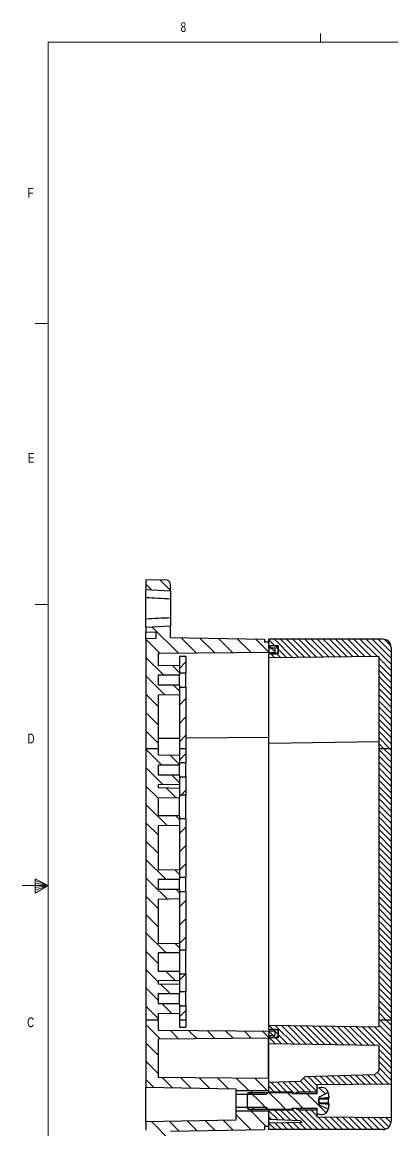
# Model space of a CAD drawing. Header units: inches. Extents: x 0.3 to 21.8, y 0.2 to 16.9.
# Drawn here: x 0.27 to 3.84, y 6.18 to 16.85 of the extents above; entities that cross this region are included whole.
import ezdxf

# ---------------------------------------------------------------- set-up
doc = ezdxf.new("R2010")
doc.units = ezdxf.units.IN
doc.header["$MEASUREMENT"] = 0
doc.styles.add('SLDTEXTSTYLE1', font='TXT', dxfattribs={"width": 0.75})

msp = doc.modelspace()

# ---------------------------------------------------------------- hatches: boundary and pattern name
at = {"linetype": 'Continuous', "lineweight": 0}
h = msp.add_hatch(dxfattribs=at)
h.set_pattern_fill('ANSI31', angle=90, style=0)
edge = h.paths.add_edge_path(flags=0)
edge.add_line((1.466, 11.3848), (1.7023, 11.3725))
edge.add_line((1.7023, 11.3725), (1.7023, 11.4379))
edge.add_arc((1.6629, 11.4379), 0.0394, 0, 89)
edge.add_line((1.6636, 11.4773), (1.466, 11.4807))
edge.add_line((1.466, 11.4807), (1.466, 11.3848))
h = msp.add_hatch(dxfattribs=at)
h.set_pattern_fill('ANSI31', angle=90, style=0)
edge = h.paths.add_edge_path(flags=0)
edge.add_line((1.5645, 10.9202), (1.466, 10.915))
edge.add_line((1.466, 10.915), (1.466, 10.5152))
edge.add_line((1.466, 10.5152), (1.5841, 10.5152))
edge.add_line((1.5841, 10.5152), (1.5841, 10.5644))
edge.add_line((1.5841, 10.5644), (1.7889, 10.5644))
edge.add_line((1.7889, 10.5644), (1.7889, 10.653))
edge.add_line((1.7889, 10.653), (1.5841, 10.6566))
edge.add_line((1.5841, 10.6566), (1.5841, 10.7651))
edge.add_arc((1.5941, 10.7651), 0.01, 90.5, 180, ccw=False)
edge.add_line((1.5941, 10.7751), (2.7062, 10.7848))
edge.add_line((2.7062, 10.7848), (2.7062, 10.8231))
edge.add_line((2.7062, 10.8231), (2.6471, 10.8236))
edge.add_line((2.6471, 10.8236), (2.6471, 10.8799))
edge.add_line((2.6471, 10.8799), (2.6078, 10.8799))
edge.add_line((2.6078, 10.8799), (2.6078, 10.9089))
edge.add_line((2.6078, 10.9089), (1.7023, 10.9247))
edge.add_line((1.7023, 10.9247), (1.7023, 11.0378))
edge.add_line((1.7023, 11.0378), (1.466, 11.0254))
edge.add_line((1.466, 11.0254), (1.466, 10.9814))
edge.add_line((1.466, 10.9814), (1.5645, 10.9763))
edge.add_line((1.5645, 10.9763), (1.5645, 10.9202))
h = msp.add_hatch(dxfattribs=at)
h.set_pattern_fill('ANSI31', scale=0.333333, angle=90, style=0)
edge = h.paths.add_edge_path(flags=0)
edge.add_line((2.6491, 10.7278), (3.7082, 10.7417))
edge.add_line((3.7082, 10.7417), (3.7082, 10.5152))
edge.add_line((3.7082, 10.5152), (3.8282, 10.5152))
edge.add_line((3.8282, 10.5152), (3.8282, 10.8302))
edge.add_arc((3.7495, 10.8302), 0.0787, 0, 90)
edge.add_line((3.7495, 10.9089), (2.6471, 10.9089))
edge.add_line((2.6471, 10.9089), (2.6471, 10.8539))
edge.add_line((2.6471, 10.8539), (2.6491, 10.8539))
edge.add_line((2.6491, 10.8539), (2.6491, 10.8459))
edge.add_line((2.6491, 10.8459), (2.7411, 10.8459))
edge.add_line((2.7411, 10.8459), (2.7411, 10.7672))
edge.add_line((2.7411, 10.7672), (2.6491, 10.7672))
edge.add_line((2.6491, 10.7672), (2.6491, 10.7278))
h = msp.add_hatch(dxfattribs=at)
h.set_pattern_fill('ANSI31', scale=0.333333, angle=90, style=0)
edge = h.paths.add_edge_path(flags=0)
edge.add_spline(control_points=[(2.6491, 10.8066), (2.6491, 10.7721), (2.6583, 10.7673), (2.732, 10.767), (2.7411, 10.7755), (2.7411, 10.8066)], knot_values=[0, 0, 0, 0, 0.45, 0.55, 1, 1, 1, 1], weights=[1, 1, 1, 1, 1, 1], degree=3, periodic=0)
edge.add_spline(control_points=[(2.7411, 10.8066), (2.7411, 10.8376), (2.732, 10.8462), (2.6583, 10.8458), (2.6491, 10.841), (2.6491, 10.8066)], knot_values=[0, 0, 0, 0, 0.45, 0.55, 1, 1, 1, 1], weights=[1, 1, 1, 1, 1, 1], degree=3, periodic=0)
h = msp.add_hatch(dxfattribs=at)
h.set_pattern_fill('ANSI31', style=0)
h.paths.add_polyline_path([(1.8514, 10.5827), (1.8514, 10.7417), (1.7889, 10.7417), (1.7889, 10.5827)], flags=0)
h = msp.add_hatch(dxfattribs=at)
h.set_pattern_fill('ANSI31', angle=90, style=0)
h.paths.add_polyline_path([(1.5841, 10.5152), (1.466, 10.5152), (1.466, 9.8537), (1.5841, 9.8537), (1.5841, 10.3739), (1.7889, 10.3774), (1.7889, 10.466), (1.5841, 10.466)], flags=0)
h = msp.add_hatch(dxfattribs=at)
h.set_pattern_fill('ANSI31', scale=0.333333, angle=90, style=0)
h.paths.add_polyline_path([(3.8282, 9.8537), (3.8282, 10.5152), (3.7082, 10.5152), (3.7082, 9.8537)], flags=0)
h = msp.add_hatch(dxfattribs=at)
h.set_pattern_fill('ANSI31', style=0)
h.paths.add_polyline_path([(1.8514, 9.8537), (1.8514, 10.4477), (1.7889, 10.4477), (1.7889, 9.8537)], flags=0)
h = msp.add_hatch(dxfattribs=at)
h.set_pattern_fill('ANSI31', angle=90, style=0)
h.paths.add_polyline_path([(1.5841, 9.8537), (1.466, 9.8537), (1.466, 8.5467), (1.5841, 8.5467), (1.5841, 8.5959), (1.7889, 8.5959), (1.7889, 8.6845), (1.5841, 8.6881), (1.5841, 9.114), (1.7889, 9.1176), (1.7889, 9.2062), (1.5841, 9.208), (1.5841, 9.3816), (1.7889, 9.3833), (1.7889, 9.4719), (1.5841, 9.4755), (1.5841, 9.5077), (1.7889, 9.5113), (1.7889, 9.5999), (1.5841, 9.5999), (1.5841, 9.6983), (1.7889, 9.6983), (1.7889, 9.7869), (1.5841, 9.7905)], flags=0)
h = msp.add_hatch(dxfattribs=at)
h.set_pattern_fill('ANSI31', style=0)
h.paths.add_polyline_path([(1.8514, 9.7166), (1.8514, 9.8537), (1.7889, 9.8537), (1.7889, 9.7166)], flags=0)
h = msp.add_hatch(dxfattribs=at)
h.set_pattern_fill('ANSI31', scale=0.333333, angle=90, style=0)
h.paths.add_polyline_path([(3.8282, 8.5467), (3.8282, 9.8537), (3.7082, 9.8537), (3.7082, 8.5467)], flags=0)
h = msp.add_hatch(dxfattribs=at)
h.set_pattern_fill('ANSI31', style=0)
h.paths.add_polyline_path([(1.7889, 9.4073), (1.8514, 9.4073), (1.8514, 9.5816), (1.7889, 9.5816)], flags=0)
h = msp.add_hatch(dxfattribs=at)
h.set_pattern_fill('ANSI31', style=0)
h.paths.add_polyline_path([(1.7889, 8.6142), (1.8514, 8.6142), (1.8514, 9.1823), (1.7889, 9.1823)], flags=0)
h = msp.add_hatch(dxfattribs=at)
h.set_pattern_fill('ANSI31', angle=90, style=0)
h.paths.add_polyline_path([(1.5841, 8.5467), (1.466, 8.5467), (1.466, 7.2381), (1.5841, 7.2381), (1.5841, 7.303), (1.7889, 7.3066), (1.7889, 7.3952), (1.5841, 7.3952), (1.5841, 7.4936), (1.7889, 7.4936), (1.7889, 7.5822), (1.5841, 7.5857), (1.5841, 7.618), (1.7889, 7.6215), (1.7889, 7.7101), (1.5841, 7.7119), (1.5841, 7.8855), (1.7889, 7.8873), (1.7889, 7.9759), (1.5841, 7.9794), (1.5841, 8.4054), (1.7889, 8.4089), (1.7889, 8.4975), (1.5841, 8.4975)], flags=0)
h = msp.add_hatch(dxfattribs=at)
h.set_pattern_fill('ANSI31', scale=0.333333, angle=90, style=0)
h.paths.add_polyline_path([(3.8282, 7.2381), (3.8282, 8.5467), (3.7082, 8.5467), (3.7082, 7.2381)], flags=0)
h = msp.add_hatch(dxfattribs=at)
h.set_pattern_fill('ANSI31', style=0)
h.paths.add_polyline_path([(1.8514, 8.4792), (1.7889, 8.4792), (1.7889, 7.9112), (1.8514, 7.9112)], flags=0)
h = msp.add_hatch(dxfattribs=at)
h.set_pattern_fill('ANSI31', style=0)
h.paths.add_polyline_path([(1.7889, 7.5119), (1.8514, 7.5119), (1.8514, 7.6862), (1.7889, 7.6862)], flags=0)
h = msp.add_hatch(dxfattribs=at)
h.set_pattern_fill('ANSI31', style=0)
h.paths.add_polyline_path([(1.8514, 7.2381), (1.8514, 7.3769), (1.7889, 7.3769), (1.7889, 7.2381)], flags=0)
h = msp.add_hatch(dxfattribs=at)
h.set_pattern_fill('ANSI31', angle=90, style=0)
edge = h.paths.add_edge_path(flags=0)
edge.add_line((1.5841, 7.2381), (1.466, 7.2381))
edge.add_line((1.466, 7.2381), (1.466, 6.5915))
edge.add_line((1.466, 6.5915), (2.3321, 6.5764))
edge.add_line((2.3321, 6.5764), (2.3321, 6.5601))
edge.add_line((2.3321, 6.5601), (2.6471, 6.5601))
edge.add_line((2.6471, 6.5601), (2.6471, 6.6767))
edge.add_line((2.6471, 6.6767), (1.5841, 6.6859))
edge.add_line((1.5841, 6.6859), (1.5841, 7.0581))
edge.add_line((1.5841, 7.0581), (2.6471, 7.0674))
edge.add_line((2.6471, 7.0674), (2.6471, 7.0897))
edge.add_line((2.6471, 7.0897), (2.7062, 7.0902))
edge.add_line((2.7062, 7.0902), (2.7062, 7.1285))
edge.add_line((2.7062, 7.1285), (1.5941, 7.1383))
edge.add_arc((1.5941, 7.1483), 0.01, 180, 269.5, ccw=False)
edge.add_line((1.5841, 7.1483), (1.5841, 7.2381))
h = msp.add_hatch(dxfattribs=at)
h.set_pattern_fill('ANSI31', style=0)
h.paths.add_polyline_path([(1.8514, 7.1717), (1.8514, 7.2381), (1.7889, 7.2381), (1.7889, 7.1717)], flags=0)
h = msp.add_hatch(dxfattribs=at)
h.set_pattern_fill('ANSI31', scale=0.333333, angle=90, style=0)
h.paths.add_polyline_path([(3.8282, 7.2381), (3.7082, 7.2381), (3.7082, 7.1746), (2.6491, 7.1885), (2.6491, 7.1491), (2.7411, 7.1491), (2.7411, 7.0704), (2.6491, 7.0704), (2.6491, 7.0113), (3.7082, 6.9928), (3.7082, 6.7515), (3.6678, 6.711), (2.9974, 6.6935), (2.9511, 6.6472), (2.6471, 6.6366), (2.6471, 6.5461), (2.8832, 6.5461), (2.8832, 6.5311), (2.9132, 6.5311), (2.9132, 6.5401), (2.9332, 6.5401), (2.9332, 6.5461), (3.1132, 6.5461), (3.1132, 6.6139), (3.8282, 6.6201)], flags=0)
h = msp.add_hatch(dxfattribs=at)
h.set_pattern_fill('ANSI31', scale=0.333333, angle=90, style=0)
edge = h.paths.add_edge_path(flags=0)
edge.add_spline(control_points=[(2.7411, 7.1097), (2.7411, 7.1408), (2.732, 7.1493), (2.6583, 7.149), (2.6491, 7.1441), (2.6491, 7.1097)], knot_values=[0, 0, 0, 0, 0.45, 0.55, 1, 1, 1, 1], weights=[1, 1, 1, 1, 1, 1], degree=3, periodic=0)
edge.add_spline(control_points=[(2.6491, 7.1097), (2.6491, 7.0753), (2.6583, 7.0705), (2.732, 7.0701), (2.7411, 7.0787), (2.7411, 7.1097)], knot_values=[0, 0, 0, 0, 0.45, 0.55, 1, 1, 1, 1], weights=[1, 1, 1, 1, 1, 1], degree=3, periodic=0)
h = msp.add_hatch(dxfattribs=at)
h.set_pattern_fill('ANSI31', style=0)
h.paths.add_polyline_path([(2.6471, 6.5601), (2.3321, 6.5601), (2.3321, 6.5251), (2.6284, 6.5251), (2.6471, 6.5438)], flags=0)
h = msp.add_hatch(dxfattribs=at)
h.set_pattern_fill('ANSI31', angle=90, style=0)
edge = h.paths.add_edge_path(flags=0)
edge.add_line((3.1255, 6.4601), (3.1353, 6.4901))
edge.add_line((3.1353, 6.4901), (3.1353, 6.4957))
edge.add_arc((3.1403, 6.4957), 0.005, 116.49645, 180, ccw=False)
edge.add_line((3.1381, 6.5002), (3.2179, 6.54))
edge.add_arc((3.2156, 6.5445), 0.005, 296.49645, 377.1594)
edge.add_arc((3.0699, 6.4995), 0.1575, 17.1594, 19.02617)
edge.add_arc((3.163, 6.5316), 0.0591, 19.02617, 90)
edge.add_arc((3.163, 6.48), 0.1106, 90, 116.715)
edge.add_line((3.1132, 6.5788), (3.1132, 6.529))
edge.add_line((3.1132, 6.529), (2.877, 6.529))
edge.add_line((2.877, 6.529), (2.8672, 6.5389))
edge.add_line((2.8672, 6.5389), (2.4499, 6.5389))
edge.add_line((2.4499, 6.5389), (2.44, 6.529))
edge.add_line((2.44, 6.529), (2.44, 6.4601))
edge.add_line((2.44, 6.4601), (3.1255, 6.4601))
h = msp.add_hatch(dxfattribs=at)
h.set_pattern_fill('ANSI31', angle=90, style=0)
edge = h.paths.add_edge_path(flags=0)
edge.add_line((3.1353, 6.4301), (3.1255, 6.4601))
edge.add_line((3.1255, 6.4601), (2.44, 6.4601))
edge.add_line((2.44, 6.4601), (2.44, 6.3912))
edge.add_line((2.44, 6.3912), (2.4499, 6.3814))
edge.add_line((2.4499, 6.3814), (2.8672, 6.3814))
edge.add_line((2.8672, 6.3814), (2.877, 6.3912))
edge.add_line((2.877, 6.3912), (3.1132, 6.3912))
edge.add_line((3.1132, 6.3912), (3.1132, 6.3414))
edge.add_arc((3.163, 6.4403), 0.1106, 243.285, 270)
edge.add_arc((3.163, 6.3887), 0.0591, 270, 340.97383)
edge.add_arc((3.0699, 6.4207), 0.1575, 340.97383, 342.8406)
edge.add_arc((3.2156, 6.3758), 0.005, 342.8406, 423.50355)
edge.add_line((3.2179, 6.3802), (3.1381, 6.42))
edge.add_arc((3.1403, 6.4245), 0.005, 180, 243.50355, ccw=False)
edge.add_line((3.1353, 6.4245), (3.1353, 6.4301))
h = msp.add_hatch(dxfattribs=at)
h.set_pattern_fill('ANSI31', angle=90, style=0)
edge = h.paths.add_edge_path(flags=0)
edge.add_line((2.6471, 6.2135), (2.6471, 6.3601))
edge.add_line((2.6471, 6.3601), (2.3321, 6.3601))
edge.add_line((2.3321, 6.3601), (2.3321, 6.2746))
edge.add_line((2.3321, 6.2746), (1.466, 6.2595))
edge.add_line((1.466, 6.2595), (1.466, 6.1785))
edge.add_line((1.466, 6.1785), (1.5645, 6.1733))
edge.add_line((1.5645, 6.1733), (1.5645, 5.7229))
edge.add_line((1.5645, 5.7229), (1.5598, 5.7219))
edge.add_spline(control_points=[(1.5598, 5.7219), (1.5351, 5.7169), (1.5099, 5.7144), (1.4848, 5.7117), (1.4786, 5.7111), (1.4723, 5.7104), (1.466, 5.7098)], knot_values=[0.0052376, 0.0052376, 0.0052376, 0.0052376, 0.007153, 0.007153, 0.007153, 0.007631, 0.007631, 0.007631, 0.007631], weights=[1, 1, 1, 1, 1, 1, 1], degree=3, periodic=0)
edge.add_line((1.466, 5.7098), (1.466, 5.6365))
edge.add_spline(control_points=[(1.466, 5.6365), (1.4743, 5.6366), (1.4827, 5.6368), (1.491, 5.637), (1.5485, 5.6381), (1.606, 5.6392), (1.6636, 5.6404)], knot_values=[0.009173, 0.009173, 0.009173, 0.009173, 0.0098067, 0.0098067, 0.0098067, 0.0141915, 0.0141915, 0.0141915, 0.0141915], weights=[1, 1, 1, 1, 1, 1, 1], degree=3, periodic=0)
edge.add_spline(control_points=[(1.6636, 5.6404), (1.6658, 5.6404), (1.6681, 5.6407), (1.6703, 5.6412), (1.6749, 5.6422), (1.6793, 5.6442), (1.6831, 5.6468), (1.6876, 5.6499), (1.6914, 5.654), (1.6944, 5.6586), (1.6973, 5.6632), (1.6994, 5.6683), (1.7006, 5.6736), (1.7017, 5.678), (1.7023, 5.6827), (1.7023, 5.6873)], knot_values=[0.0040006, 0.0040006, 0.0040006, 0.0040006, 0.0041765, 0.0041765, 0.0041765, 0.0045375, 0.0045375, 0.0045375, 0.0049622, 0.0049622, 0.0049622, 0.0053826, 0.0053826, 0.0053826, 0.0057418, 0.0057418, 0.0057418, 0.0057418], weights=[1, 1, 1, 1, 1, 1, 1, 1, 1, 1, 1, 1, 1, 1, 1, 1], degree=3, periodic=0)
edge.add_line((1.7023, 5.6873), (1.7023, 6.1687))
edge.add_line((1.7023, 6.1687), (2.6078, 6.1845))
edge.add_line((2.6078, 6.1845), (2.6078, 6.2135))
edge.add_line((2.6078, 6.2135), (2.6471, 6.2135))
h = msp.add_hatch(dxfattribs=at)
h.set_pattern_fill('ANSI31', style=0)
h.paths.add_polyline_path([(2.3321, 6.3601), (2.6471, 6.3601), (2.6471, 6.3765), (2.6284, 6.3952), (2.3321, 6.3952)], flags=0)
h = msp.add_hatch(dxfattribs=at)
h.set_pattern_fill('ANSI31', scale=0.333333, angle=90, style=0)
edge = h.paths.add_edge_path(flags=0)
edge.add_line((2.6491, 6.2465), (2.6491, 6.2395))
edge.add_line((2.6491, 6.2395), (2.6471, 6.2395))
edge.add_line((2.6471, 6.2395), (2.6471, 6.1845))
edge.add_line((2.6471, 6.1845), (3.7495, 6.1845))
edge.add_arc((3.7495, 6.2633), 0.0787, 270, 360)
edge.add_line((3.8282, 6.2633), (3.8282, 6.3001))
edge.add_line((3.8282, 6.3001), (3.1132, 6.3064))
edge.add_line((3.1132, 6.3064), (3.1132, 6.3741))
edge.add_line((3.1132, 6.3741), (2.9332, 6.3741))
edge.add_line((2.9332, 6.3741), (2.9332, 6.3801))
edge.add_line((2.9332, 6.3801), (2.9132, 6.3801))
edge.add_line((2.9132, 6.3801), (2.9132, 6.3891))
edge.add_line((2.9132, 6.3891), (2.8832, 6.3891))
edge.add_line((2.8832, 6.3891), (2.8832, 6.3741))
edge.add_line((2.8832, 6.3741), (2.6471, 6.3741))
edge.add_line((2.6471, 6.3741), (2.6471, 6.2836))
edge.add_line((2.6471, 6.2836), (2.9511, 6.273))
edge.add_line((2.9511, 6.273), (2.972, 6.2522))
edge.add_line((2.972, 6.2522), (2.6491, 6.2465))

# ---------------------------------------------------------------- linework, layer by layer
at = {"color": 7, "linetype": 'Continuous', "lineweight": 0}
for p, q in [((0.5229, 16.6606), (21.5229, 16.6606)), ((0.5229, 16.6606), (0.5229, 0.4106)), ((3.1479, 16.6606), (3.1479, 16.7454)), ((0.5229, 13.9516), (0.3979, 13.9516)), ((0.5229, 11.2436), (0.3979, 11.2436)), ((0.3989, 8.6011), (0.3989, 8.4623)), ((0.5229, 8.5356), (0.3989, 8.6011)), ((0.3989, 8.5827), (0.5229, 8.5356)), ((0.3989, 8.5587), (0.5229, 8.5356)), ((0.5229, 8.5356), (0.2729, 8.5356)), ((0.3989, 8.4623), (0.5229, 8.5356)), ((0.3989, 8.4896), (0.5229, 8.5356)), ((0.3989, 8.5164), (0.5229, 8.5356))]:
    msp.add_line(p, q, dxfattribs=at)
at = {"color": 7, "linetype": 'Continuous', "lineweight": 30}
for p, q in [((1.466, 11.4807), (1.466, 11.3848)), ((1.6636, 11.4773), (1.466, 11.4807)), ((1.7023, 11.3725), (1.7023, 11.4379)), ((1.7023, 11.3725), (1.466, 11.3848)), ((1.466, 11.3081), (1.466, 11.3848)), ((1.7023, 11.3725), (1.7023, 11.2957)), ((1.466, 11.1022), (1.466, 11.3081)), ((1.7023, 11.2957), (1.7023, 11.1146)), ((1.466, 11.0254), (1.466, 11.1022)), ((1.7023, 11.1146), (1.7023, 11.0378)), ((1.466, 11.0254), (1.7023, 11.0378)), ((1.466, 11.0254), (1.466, 10.9814)), ((1.7023, 10.9247), (1.7023, 11.0378)), ((1.466, 10.9814), (1.5645, 10.9763)), ((1.466, 10.915), (1.466, 10.9814)), ((1.466, 10.915), (1.5645, 10.9202)), ((1.466, 10.915), (1.466, 10.5152)), ((1.5645, 10.9202), (1.5645, 10.9763)), ((1.7023, 10.9247), (2.6078, 10.9089)), ((2.6078, 10.9089), (2.6078, 10.8799)), ((3.7495, 10.9089), (2.6471, 10.9089)), ((2.6471, 10.9089), (2.6471, 10.8539)), ((1.5941, 10.7751), (2.7062, 10.7848)), ((2.6471, 10.8799), (2.6078, 10.8799)), ((2.6471, 10.8799), (2.6471, 10.8236)), ((2.6471, 10.8539), (2.6491, 10.8539)), ((2.7062, 10.8231), (2.6471, 10.8236)), ((2.6491, 10.8459), (2.6491, 10.8539)), ((2.7411, 10.8459), (2.6491, 10.8459)), ((2.6491, 10.8236), (2.6491, 10.8459)), ((2.7062, 10.8231), (2.7062, 10.7848)), ((2.7411, 10.8459), (2.7411, 10.7672)), ((3.8282, 10.8302), (3.8282, 10.5152)), ((1.5841, 10.7651), (1.5841, 10.6566)), ((1.7889, 10.7417), (1.7889, 10.5827)), ((1.8514, 10.7417), (1.7889, 10.7417)), ((1.8514, 10.7417), (1.8514, 10.5827)), ((2.6491, 10.7278), (2.6491, 10.7672)), ((2.7411, 10.7672), (2.6491, 10.7672)), ((3.7082, 10.7417), (2.6491, 10.7278)), ((2.6491, 10.6778), (2.6491, 10.7278)), ((2.6491, 10.2081), (2.6491, 10.6778)), ((3.7082, 10.7417), (3.7082, 10.5152)), ((1.7889, 10.653), (1.5841, 10.6566)), ((1.7889, 10.653), (1.7889, 10.5644)), ((1.8514, 10.5827), (1.7889, 10.5827)), ((1.8514, 10.4477), (1.8514, 10.5827)), ((1.466, 10.5152), (1.466, 9.8537)), ((1.5841, 10.5644), (1.7889, 10.5644)), ((1.5841, 10.5644), (1.5841, 10.5152)), ((1.5841, 10.5152), (1.5841, 10.466)), ((1.7889, 10.466), (1.5841, 10.466)), ((1.7889, 10.466), (1.7889, 10.5644)), ((1.7889, 10.466), (1.7889, 10.3774)), ((3.7082, 10.5152), (3.7082, 9.8537)), ((3.8282, 10.5152), (3.8282, 9.8537)), ((1.5841, 10.3739), (1.7889, 10.3774)), ((1.5841, 10.3739), (1.5841, 9.8537)), ((1.7889, 10.4477), (1.8514, 10.4477)), ((1.7889, 10.4477), (1.7889, 9.8537)), ((1.8514, 10.4477), (1.8514, 9.8537)), ((2.6491, 9.905), (2.6491, 10.2081)), ((1.5941, 9.9552), (1.7889, 9.9569)), ((1.8514, 9.9575), (2.6491, 9.9644)), ((1.5841, 9.8537), (1.466, 9.8537)), ((1.466, 9.8537), (1.466, 8.5467)), ((1.5841, 9.8537), (1.5841, 9.7905)), ((1.8514, 9.8537), (1.7889, 9.8537)), ((1.7889, 9.8537), (1.7889, 9.7166)), ((1.8514, 9.8537), (1.8514, 9.7166)), ((3.7082, 9.9189), (2.6491, 9.905)), ((2.6491, 9.855), (2.6491, 9.905)), ((2.6491, 7.2385), (2.6491, 9.855)), ((3.8282, 9.8537), (3.7082, 9.8537)), ((3.7082, 9.8537), (3.7082, 8.5467)), ((3.8282, 9.8537), (3.8282, 8.5467)), ((1.7889, 9.7869), (1.5841, 9.7905)), ((1.7889, 9.7869), (1.7889, 9.6983)), ((1.8514, 9.7166), (1.7889, 9.7166)), ((1.8514, 9.5816), (1.8514, 9.7166)), ((1.5841, 9.6983), (1.7889, 9.6983)), ((1.5841, 9.6983), (1.5841, 9.5999)), ((1.7889, 9.5999), (1.7889, 9.6983)), ((1.7889, 9.5999), (1.5841, 9.5999)), ((1.5841, 9.5077), (1.7889, 9.5113)), ((1.5841, 9.5077), (1.5841, 9.4755)), ((1.7889, 9.5999), (1.7889, 9.5113)), ((1.7889, 9.5816), (1.8514, 9.5816)), ((1.7889, 9.5816), (1.7889, 9.4073)), ((1.8514, 9.5816), (1.8514, 9.4073)), ((1.7889, 9.4719), (1.5841, 9.4755)), ((1.7889, 9.4719), (1.7889, 9.3833)), ((1.8514, 9.4073), (1.7889, 9.4073)), ((1.8514, 9.1823), (1.8514, 9.4073)), ((1.5841, 9.3816), (1.7889, 9.3833)), ((1.5841, 9.3816), (1.5841, 9.208)), ((1.7889, 9.2062), (1.7889, 9.3833)), ((1.7889, 9.2062), (1.5841, 9.208)), ((1.7889, 9.2062), (1.7889, 9.1176)), ((1.7889, 9.1823), (1.8514, 9.1823)), ((1.7889, 9.1823), (1.7889, 8.6142)), ((1.8514, 9.1823), (1.8514, 8.6142)), ((1.5841, 9.114), (1.7889, 9.1176)), ((1.5841, 9.114), (1.5841, 8.6881)), ((1.7889, 8.6845), (1.5841, 8.6881)), ((1.7889, 8.6845), (1.7889, 8.5959)), ((1.466, 8.5467), (1.466, 7.2381)), ((1.5841, 8.5959), (1.7889, 8.5959)), ((1.5841, 8.5959), (1.5841, 8.5467)), ((1.5841, 8.5467), (1.5841, 8.4975)), ((1.8514, 8.6142), (1.7889, 8.6142)), ((1.7889, 8.4975), (1.7889, 8.5959)), ((1.8514, 8.4792), (1.8514, 8.6142)), ((3.7082, 8.5467), (3.7082, 7.2381)), ((3.8282, 8.5467), (3.8282, 7.2381)), ((1.7889, 8.4975), (1.5841, 8.4975)), ((1.7889, 8.4975), (1.7889, 8.4089)), ((1.7889, 8.4792), (1.8514, 8.4792)), ((1.7889, 8.4792), (1.7889, 7.9112)), ((1.8514, 8.4792), (1.8514, 7.9112)), ((1.5841, 8.4054), (1.7889, 8.4089)), ((1.5841, 8.4054), (1.5841, 7.9794)), ((1.5841, 7.9794), (1.7889, 7.9759)), ((1.7889, 7.9759), (1.7889, 7.8873)), ((1.8514, 7.9112), (1.7889, 7.9112)), ((1.8514, 7.6862), (1.8514, 7.9112)), ((1.7889, 7.8873), (1.5841, 7.8855)), ((1.5841, 7.8855), (1.5841, 7.7119)), ((1.7889, 7.8873), (1.7889, 7.7101)), ((1.5841, 7.7119), (1.7889, 7.7101)), ((1.7889, 7.7101), (1.7889, 7.6215)), ((1.7889, 7.6862), (1.8514, 7.6862)), ((1.7889, 7.6862), (1.7889, 7.5119)), ((1.8514, 7.6862), (1.8514, 7.5119)), ((1.7889, 7.6215), (1.5841, 7.618)), ((1.5841, 7.618), (1.5841, 7.5857)), ((1.7889, 7.5822), (1.5841, 7.5857)), ((1.7889, 7.5822), (1.7889, 7.4936)), ((1.5841, 7.4936), (1.7889, 7.4936)), ((1.5841, 7.4936), (1.5841, 7.3952)), ((1.8514, 7.5119), (1.7889, 7.5119)), ((1.7889, 7.3952), (1.7889, 7.4936)), ((1.8514, 7.3769), (1.8514, 7.5119)), ((1.7889, 7.3952), (1.5841, 7.3952)), ((1.7889, 7.3952), (1.7889, 7.3066)), ((1.7889, 7.3769), (1.8514, 7.3769)), ((1.7889, 7.3769), (1.7889, 7.2381)), ((1.8514, 7.3769), (1.8514, 7.2381)), ((1.5841, 7.303), (1.7889, 7.3066)), ((1.5841, 7.303), (1.5841, 7.2381)), ((1.5841, 7.2381), (1.466, 7.2381)), ((1.466, 7.2381), (1.466, 6.5915)), ((1.5841, 7.2381), (1.5841, 7.1483)), ((1.8514, 7.2381), (1.7889, 7.2381)), ((1.7889, 7.2381), (1.7889, 7.1717)), ((1.7889, 7.1717), (1.8514, 7.1717)), ((1.8514, 7.2381), (1.8514, 7.1717)), ((2.6491, 7.1885), (2.6491, 7.2385)), ((2.6491, 7.1885), (3.7082, 7.1746)), ((2.6491, 7.1491), (2.6491, 7.1885)), ((3.8282, 7.2381), (3.7082, 7.2381)), ((3.7082, 7.2381), (3.7082, 7.1746)), ((3.8282, 7.2381), (3.8282, 6.6201)), ((1.5841, 7.0581), (2.6471, 7.0674)), ((1.5841, 7.0581), (1.5841, 6.6859)), ((2.7062, 7.1285), (1.5941, 7.1383)), ((2.6471, 7.0897), (2.7062, 7.0902)), ((2.6471, 7.0897), (2.6471, 7.0674)), ((2.6471, 6.6767), (2.6471, 7.0674)), ((2.6491, 7.1491), (2.7411, 7.1491)), ((2.6491, 7.0704), (2.6491, 7.0897)), ((2.6491, 7.0704), (2.7411, 7.0704)), ((2.6491, 7.0113), (2.6491, 7.0704)), ((2.7062, 7.1285), (2.7062, 7.0902)), ((2.7411, 7.1491), (2.7411, 7.0704)), ((3.7082, 6.9928), (2.6491, 7.0113)), ((2.6491, 6.6367), (2.6491, 7.0113)), ((3.7082, 6.9928), (3.7082, 6.7515)), ((3.7082, 6.7515), (3.6678, 6.711)), ((2.6471, 6.6767), (1.5841, 6.6859)), ((2.6471, 6.6767), (2.6471, 6.5601)), ((2.9511, 6.6472), (2.6471, 6.6366)), ((2.6471, 6.6366), (2.6471, 6.5461)), ((2.9974, 6.6935), (2.9511, 6.6472)), ((3.6678, 6.711), (2.9974, 6.6935)), ((3.8282, 6.6201), (3.1132, 6.6139)), ((3.8282, 6.6201), (3.8282, 6.3001)), ((1.466, 6.5915), (2.3321, 6.5764)), ((1.466, 6.4601), (1.466, 6.5915)), ((2.3321, 6.5764), (2.3321, 6.5601)), ((2.3321, 6.5601), (2.6471, 6.5601)), ((2.3321, 6.5601), (2.3321, 6.5251)), ((2.3321, 6.5251), (2.3321, 6.3952)), ((2.3321, 6.5251), (2.6284, 6.5251)), ((2.44, 6.529), (2.4499, 6.5389)), ((2.44, 6.529), (2.44, 6.4601)), ((2.8672, 6.5389), (2.4499, 6.5389)), ((2.6284, 6.5251), (2.6471, 6.5438)), ((2.6471, 6.5601), (2.6471, 6.5438)), ((2.8832, 6.5461), (2.6471, 6.5461)), ((2.6471, 6.5438), (2.6471, 6.5389)), ((2.8672, 6.5389), (2.877, 6.529)), ((3.1132, 6.529), (2.877, 6.529)), ((2.8832, 6.5311), (2.8832, 6.5461)), ((2.9132, 6.5311), (2.8832, 6.5311)), ((2.8832, 6.5311), (2.8832, 6.529)), ((2.9332, 6.5401), (2.9132, 6.5401)), ((2.9132, 6.5401), (2.9132, 6.5311)), ((2.9132, 6.5311), (2.9132, 6.529)), ((3.1132, 6.5461), (2.9332, 6.5461)), ((2.9332, 6.5461), (2.9332, 6.5401)), ((2.9332, 6.5401), (2.9332, 6.529)), ((3.1132, 6.6139), (3.1132, 6.5461)), ((3.1132, 6.5788), (3.1132, 6.529)), ((3.1381, 6.5002), (3.2179, 6.54)), ((1.466, 6.2595), (1.466, 6.4601)), ((2.44, 6.4601), (2.44, 6.3912)), ((3.1353, 6.4901), (3.1255, 6.4601)), ((3.1255, 6.4601), (3.1353, 6.4301)), ((3.1353, 6.4901), (3.1353, 6.4957)), ((3.1353, 6.4822), (3.1353, 6.4901)), ((3.1353, 6.4804), (3.1353, 6.4822)), ((3.1353, 6.4398), (3.1353, 6.4804)), ((3.1353, 6.438), (3.1353, 6.4398)), ((3.1353, 6.4301), (3.1353, 6.438)), ((3.1353, 6.4245), (3.1353, 6.4301)), ((3.2179, 6.3802), (3.1381, 6.42)), ((3.2274, 6.4903), (3.2274, 6.4864)), ((3.2274, 6.4854), (3.2274, 6.4864)), ((3.2274, 6.4338), (3.2274, 6.4348)), ((3.2274, 6.4338), (3.2274, 6.4299)), ((2.6284, 6.3952), (2.3321, 6.3952)), ((2.3321, 6.3952), (2.3321, 6.3601)), ((2.3321, 6.3601), (2.3321, 6.2746)), ((2.6471, 6.3601), (2.3321, 6.3601)), ((2.4499, 6.3814), (2.44, 6.3912)), ((2.4499, 6.3814), (2.8672, 6.3814)), ((2.6471, 6.3765), (2.6284, 6.3952)), ((2.6471, 6.3814), (2.6471, 6.3765)), ((2.6471, 6.3765), (2.6471, 6.3601)), ((2.6471, 6.3741), (2.6471, 6.2836)), ((2.6471, 6.3741), (2.8832, 6.3741)), ((2.6471, 6.3601), (2.6471, 6.2135)), ((2.877, 6.3912), (2.8672, 6.3814)), ((2.877, 6.3912), (3.1132, 6.3912)), ((2.8832, 6.3912), (2.8832, 6.3891)), ((2.8832, 6.3741), (2.8832, 6.3891)), ((2.8832, 6.3891), (2.9132, 6.3891)), ((2.9132, 6.3912), (2.9132, 6.3891)), ((2.9132, 6.3891), (2.9132, 6.3801)), ((2.9132, 6.3801), (2.9332, 6.3801)), ((2.9332, 6.3912), (2.9332, 6.3801)), ((2.9332, 6.3801), (2.9332, 6.3741)), ((2.9332, 6.3741), (3.1132, 6.3741)), ((3.1132, 6.3912), (3.1132, 6.3414)), ((3.1132, 6.3741), (3.1132, 6.3064)), ((3.1132, 6.3064), (3.8282, 6.3001)), ((3.8282, 6.3001), (3.8282, 6.2633)), ((2.3321, 6.2746), (1.466, 6.2595)), ((1.466, 6.2595), (1.466, 6.1785)), ((2.6471, 6.2135), (2.6078, 6.2135)), ((2.6078, 6.2135), (2.6078, 6.1845)), ((2.6471, 6.2836), (2.9511, 6.273)), ((2.6491, 6.2395), (2.6471, 6.2395)), ((2.6471, 6.2395), (2.6471, 6.1845)), ((2.6491, 6.2465), (2.6491, 6.2835)), ((2.972, 6.2522), (2.6491, 6.2465)), ((2.6491, 6.2395), (2.6491, 6.2465)), ((2.9511, 6.273), (2.972, 6.2522)), ((1.7023, 6.1687), (2.6078, 6.1845)), ((3.7495, 6.1845), (2.6471, 6.1845))]:
    msp.add_line(p, q, dxfattribs=at)
for centre, radius, start, end in [((1.6629, 11.4379), 0.0394, 0, 89), ((3.7495, 10.8302), 0.0787, 0, 90), ((1.5941, 10.7651), 0.01, 90.5, 180), ((1.5941, 9.9452), 0.01, 90.5, 180), ((1.5941, 7.1483), 0.01, 180, 269.5), ((3.163, 6.48), 0.1106, 90, 116.715), ((3.163, 6.5316), 0.0591, 19.02617, 90), ((3.2156, 6.5445), 0.005, 296.49645, 17.1594), ((3.0699, 6.4995), 0.1575, 17.1594, 19.02617), ((3.1403, 6.4957), 0.005, 116.49645, 180), ((3.1403, 6.4245), 0.005, 180, 243.50355), ((3.163, 6.4403), 0.1106, 243.285, 270), ((3.163, 6.3887), 0.0591, 270, 340.97383), ((3.2156, 6.3758), 0.005, 342.8406, 63.50355), ((3.0699, 6.4207), 0.1575, 340.97383, 342.8406), ((3.7495, 6.2633), 0.0787, 270, 0)]:
    msp.add_arc(centre, radius, start, end, dxfattribs=at)
for centre, major_axis, start_param, end_param in [((3.1403, 6.4754), (0.00487, -0.00487), 3.3728178, 4.4811638), ((3.1403, 6.4448), (0.00487, 0.00487), 1.8020215, 2.9103675)]:
    msp.add_ellipse(centre, major_axis=major_axis, ratio=0.2354361, start_param=start_param, end_param=end_param, dxfattribs=at)
for points in [[(1.7023, 11.2957), (1.6235, 11.2998), (1.5448, 11.3039), (1.466, 11.3081)], [(1.7023, 11.1146), (1.6235, 11.1105), (1.5448, 11.1063), (1.466, 11.1022)], [(3.22, 6.4757), (3.2202, 6.4705), (3.2206, 6.4601), (3.2202, 6.4498), (3.22, 6.4446)]]:
    msp.add_open_spline(points, degree=3, dxfattribs=at)
for points, knots in [([(2.7411, 10.8066), (2.7411, 10.8104), (2.741, 10.8174), (2.7396, 10.8268), (2.7368, 10.8341), (2.7315, 10.8403), (2.7225, 10.8441), (2.7099, 10.8458), (2.6922, 10.846), (2.6763, 10.846), (2.6639, 10.8435), (2.6578, 10.8405), (2.6528, 10.8348), (2.6493, 10.8231), (2.6492, 10.8133), (2.6491, 10.8066)], [0, 0, 0, 0, 0.0791509, 0.142125, 0.1930623, 0.2383379, 0.3034091, 0.3875116, 0.4966709, 0.6652315, 0.7126591, 0.7529894, 0.8023108, 0.861998, 1, 1, 1, 1]), ([(2.6491, 10.8066), (2.6492, 10.8019), (2.6493, 10.7938), (2.651, 10.7837), (2.654, 10.7768), (2.6587, 10.7719), (2.6659, 10.769), (2.6784, 10.7673), (2.6937, 10.7671), (2.7099, 10.7674), (2.7225, 10.769), (2.7315, 10.7729), (2.7368, 10.779), (2.7396, 10.7864), (2.741, 10.7957), (2.7411, 10.8027), (2.7411, 10.8066)], [0, 0, 0, 0, 0.0952093, 0.16570576, 0.20885387, 0.24728717, 0.29956587, 0.36490201, 0.50347401, 0.61260139, 0.6966794, 0.76173158, 0.80699399, 0.8579165, 0.92087217, 1, 1, 1, 1]), ([(2.7411, 7.1097), (2.7411, 7.1136), (2.741, 7.1205), (2.7396, 7.1299), (2.7368, 7.1373), (2.7315, 7.1434), (2.7225, 7.1473), (2.7099, 7.1489), (2.6922, 7.1492), (2.6763, 7.1492), (2.6639, 7.1466), (2.6578, 7.1437), (2.6528, 7.138), (2.6493, 7.1262), (2.6492, 7.1165), (2.6491, 7.1097)], [0, 0, 0, 0, 0.07915092, 0.14212496, 0.19306233, 0.23833794, 0.30340911, 0.38751164, 0.49667086, 0.6652315, 0.71265914, 0.75298942, 0.80231081, 0.86199801, 1, 1, 1, 1]), ([(2.6491, 7.1097), (2.6492, 7.1051), (2.6493, 7.097), (2.651, 7.0868), (2.654, 7.0799), (2.6587, 7.0751), (2.6659, 7.0721), (2.6784, 7.0705), (2.6937, 7.0703), (2.7099, 7.0705), (2.7225, 7.0721), (2.7315, 7.076), (2.7368, 7.0822), (2.7396, 7.0895), (2.741, 7.0989), (2.7411, 7.1059), (2.7411, 7.1097)], [0, 0, 0, 0, 0.0952093, 0.1657058, 0.2088539, 0.2472872, 0.2995659, 0.364902, 0.503474, 0.6126014, 0.6966794, 0.7617316, 0.806994, 0.8579165, 0.9208722, 1, 1, 1, 1]), ([(3.2222, 6.5354), (3.2222, 6.5355), (3.2218, 6.5369), (3.2212, 6.5393), (3.2206, 6.542), (3.2205, 6.5429), (3.2204, 6.5433)], [0, 0, 0, 0, 0.04188607, 0.44122272, 0.79470919, 1, 1, 1, 1]), ([(3.2222, 6.5354), (3.2226, 6.5338), (3.2261, 6.5191), (3.2268, 6.5039), (3.2274, 6.4903)], [0, 0, 0, 0, 0.1049028, 1, 1, 1, 1]), ([(3.2224, 6.49), (3.2014, 6.4882), (3.1724, 6.4857), (3.1434, 6.483), (3.1353, 6.4822)], [0, 0, 0, 0, 0.7217865, 1, 1, 1, 1]), ([(3.1353, 6.4804), (3.1539, 6.4804), (3.1829, 6.4804), (3.212, 6.4804), (3.2224, 6.4804)], [0, 0, 0, 0, 0.6414371, 1, 1, 1, 1]), ([(3.2224, 6.4398), (3.2014, 6.4398), (3.1724, 6.4398), (3.1434, 6.4398), (3.1353, 6.4398)], [0, 0, 0, 0, 0.7217865, 1, 1, 1, 1]), ([(3.1353, 6.438), (3.1539, 6.4363), (3.1829, 6.4336), (3.212, 6.4311), (3.2224, 6.4302)], [0, 0, 0, 0, 0.6414371, 1, 1, 1, 1]), ([(3.2202, 6.4756), (3.2202, 6.4766), (3.2202, 6.4783), (3.2203, 6.4797), (3.2204, 6.4804)], [0, 0, 0, 0, 0.5279195, 1, 1, 1, 1]), ([(3.2204, 6.4398), (3.2204, 6.4402), (3.2202, 6.4413), (3.2202, 6.443), (3.2202, 6.4442), (3.2203, 6.4446)], [0, 0, 0, 0, 0.3087465, 0.788335, 1, 1, 1, 1]), ([(3.2274, 6.4299), (3.2268, 6.4163), (3.2261, 6.4011), (3.2226, 6.3864), (3.2222, 6.3849)], [0, 0, 0, 0, 0.8950972, 1, 1, 1, 1]), ([(3.2274, 6.4864), (3.2273, 6.487), (3.2272, 6.488), (3.2263, 6.4891), (3.2251, 6.4897), (3.2237, 6.49), (3.2228, 6.49), (3.2224, 6.49)], [0, 0, 0, 0, 0.28463863, 0.50215597, 0.68393758, 0.86657865, 1, 1, 1, 1]), ([(3.2224, 6.4804), (3.2229, 6.4804), (3.2238, 6.4805), (3.2251, 6.4811), (3.2262, 6.482), (3.2271, 6.4833), (3.2274, 6.4845), (3.2274, 6.4853), (3.2274, 6.4854)], [0, 0, 0, 0, 0.1586713, 0.3172169, 0.47938186, 0.66176546, 0.93668695, 1, 1, 1, 1]), ([(3.2274, 6.4348), (3.2273, 6.4355), (3.2272, 6.4366), (3.2263, 6.4381), (3.2251, 6.4391), (3.2237, 6.4397), (3.2228, 6.4398), (3.2224, 6.4398)], [0, 0, 0, 0, 0.2846386, 0.502156, 0.6839376, 0.8665786, 1, 1, 1, 1]), ([(3.2224, 6.4302), (3.2229, 6.4302), (3.2238, 6.4302), (3.2251, 6.4305), (3.2262, 6.4311), (3.2271, 6.432), (3.2274, 6.433), (3.2274, 6.4337), (3.2274, 6.4338)], [0, 0, 0, 0, 0.1586713, 0.3172169, 0.47938186, 0.66176546, 0.93668695, 1, 1, 1, 1]), ([(3.2204, 6.3771), (3.2204, 6.3773), (3.2206, 6.3779), (3.221, 6.3799), (3.2216, 6.3825), (3.2221, 6.3842), (3.2222, 6.3849)], [0, 0, 0, 0, 0.10229655, 0.41792292, 0.7938135, 1, 1, 1, 1])]:
    msp.add_open_spline(points, degree=3, knots=knots, dxfattribs=at)

# ---------------------------------------------------------------- texts
at = {"color": 7, "linetype": 'Continuous', "lineweight": 0, "char_height": 0.0937, "attachment_point": 1, "style": 'SLDTEXTSTYLE1'}
for s, insert in [('8', (1.8001, 16.8527)), ('F', (0.3242, 15.2576)), ('E', (0.3291, 12.7027)), ('D', (0.3241, 9.9985)), ('C', (0.3212, 7.2643))]:
    msp.add_mtext(s, dxfattribs=dict(at, insert=insert))

doc.saveas('drawing.dxf')
